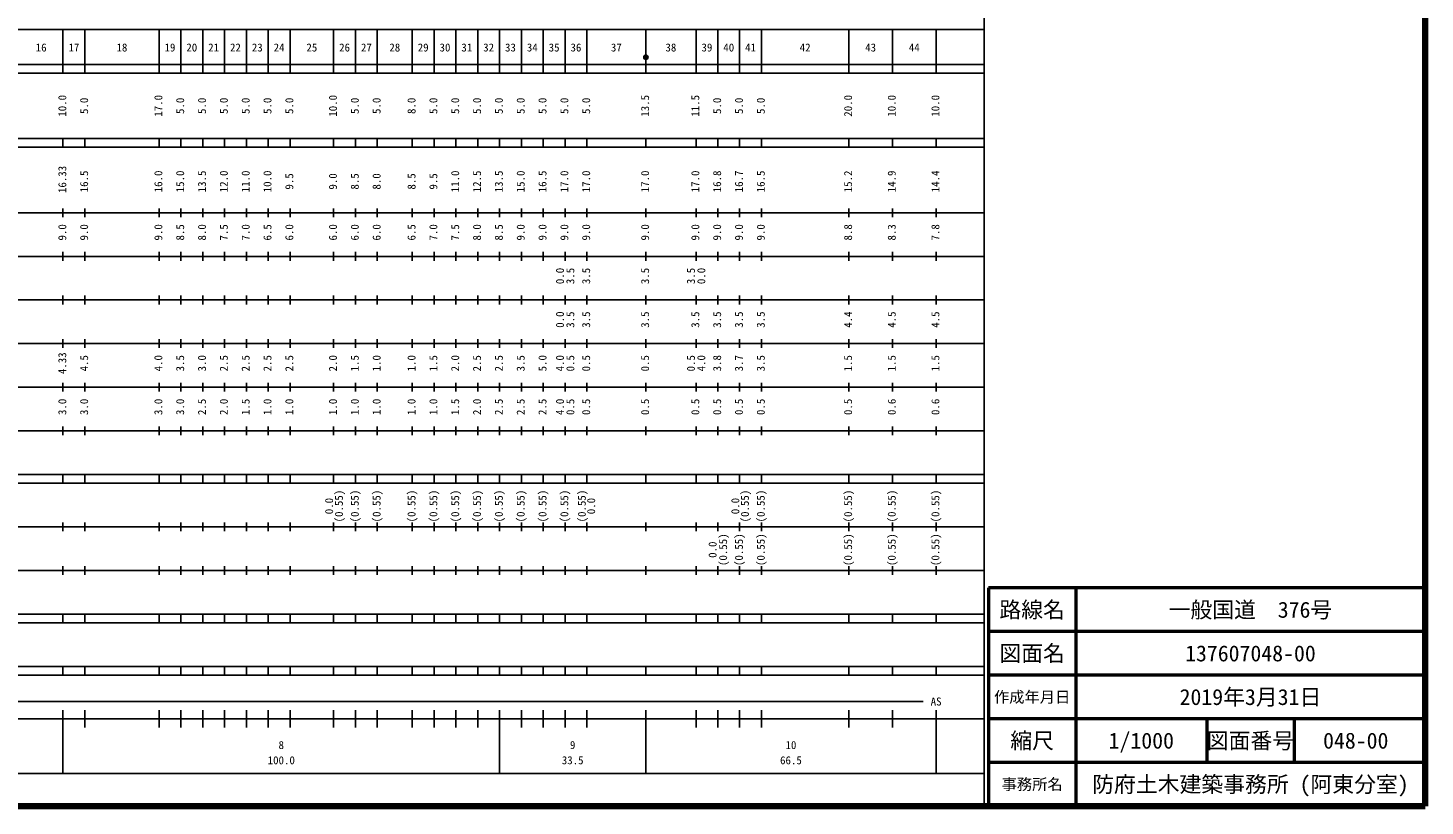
# Model space of a CAD drawing. Units: millimetres on the paper, enlarged 1000 times. Extents: x 40000 to 680000, y 20000 to 380000.
# Drawn here: x 359970 to 680000, y 20000 to 198357 of the extents above; entities that cross this region are included whole.
import ezdxf
from ezdxf.enums import TextEntityAlignment as Align

# ---------------------------------------------------------------- set-up
doc = ezdxf.new("R2010")
doc.units = ezdxf.units.MM
doc.header["$LTSCALE"] = 1000
for name, color, linetype, lineweight in [('M-TTL', 2, 'Continuous', 140), ('M-TTL-BAND', 7, 'Continuous', 25), ('M-TTL-FRAM', 2, 'Continuous', 50), ('M-TTL-LINE', 7, 'Continuous', 50)]:
    doc.layers.add(name, color=color, linetype=linetype, lineweight=lineweight)
doc.layers.add('M-TTL-TXT', color=7, linetype='Continuous')
doc.styles.add('ＭＳ ゴシック', font='')
doc.styles.get('ＭＳ ゴシック').set_extended_font_data('MS Gothic')

msp = doc.modelspace()

# ---------------------------------------------------------------- hatches: boundary and pattern name
at = {"layer": 'M-TTL-BAND'}
msp.add_hatch(color=256, dxfattribs=at).paths.add_polyline_path([(502016, 191632, 1), (501016, 191632, 1)])

# ---------------------------------------------------------------- linework, layer by layer
at = {"layer": 'M-TTL'}
for p, q in [((680000, 20000), (680000, 380000)), ((40000, 20000), (680000, 20000))]:
    msp.add_line(p, q, dxfattribs=at)
at = {"layer": 'M-TTL-BAND'}
for p, q in [((579000, 20000), (579000, 370000)), ((68000, 198000), (579000, 198000)), ((368000, 188000), (368000, 198000)), ((373000, 188000), (373000, 198000)), ((390000, 188000), (390000, 198000)), ((395000, 188000), (395000, 198000)), ((400000, 188000), (400000, 198000)), ((405000, 188000), (405000, 198000)), ((410000, 188000), (410000, 198000)), ((415000, 188000), (415000, 198000)), ((420000, 188000), (420000, 198000)), ((430000, 188000), (430000, 198000)), ((435000, 188000), (435000, 198000)), ((440000, 188000), (440000, 198000)), ((448000, 188000), (448000, 198000)), ((453000, 188000), (453000, 198000)), ((458000, 188000), (458000, 198000)), ((463000, 188000), (463000, 198000)), ((468000, 188000), (468000, 198000)), ((473000, 188000), (473000, 198000)), ((478000, 188000), (478000, 198000)), ((483000, 188000), (483000, 198000)), ((488000, 188000), (488000, 198000)), ((501500, 188000), (501500, 198000)), ((513000, 188000), (513000, 198000)), ((518000, 188000), (518000, 198000)), ((523000, 188000), (523000, 198000)), ((528000, 188000), (528000, 198000)), ((548000, 188000), (548000, 198000)), ((558000, 188000), (558000, 198000)), ((568000, 188000), (568000, 198000)), ((40000, 190000), (579000, 190000)), ((40000, 188000), (579000, 188000)), ((40000, 173000), (579000, 173000)), ((368000, 171000), (368000, 173000)), ((373000, 171000), (373000, 173000)), ((390000, 171000), (390000, 173000)), ((395000, 171000), (395000, 173000)), ((400000, 171000), (400000, 173000)), ((405000, 171000), (405000, 173000)), ((410000, 171000), (410000, 173000)), ((415000, 171000), (415000, 173000)), ((420000, 171000), (420000, 173000)), ((430000, 171000), (430000, 173000)), ((435000, 171000), (435000, 173000)), ((440000, 171000), (440000, 173000)), ((448000, 171000), (448000, 173000)), ((453000, 171000), (453000, 173000)), ((458000, 171000), (458000, 173000)), ((463000, 171000), (463000, 173000)), ((468000, 171000), (468000, 173000)), ((473000, 171000), (473000, 173000)), ((478000, 171000), (478000, 173000)), ((483000, 171000), (483000, 173000)), ((488000, 171000), (488000, 173000)), ((501500, 171000), (501500, 173000)), ((513000, 171000), (513000, 173000)), ((518000, 171000), (518000, 173000)), ((523000, 171000), (523000, 173000)), ((528000, 171000), (528000, 173000)), ((548000, 171000), (548000, 173000)), ((558000, 171000), (558000, 173000)), ((568000, 171000), (568000, 173000)), ((40000, 171000), (579000, 171000)), ((368000, 155000), (368000, 157000)), ((373000, 155000), (373000, 157000)), ((390000, 155000), (390000, 157000)), ((395000, 155000), (395000, 157000)), ((400000, 155000), (400000, 157000)), ((405000, 155000), (405000, 157000)), ((410000, 155000), (410000, 157000)), ((415000, 155000), (415000, 157000)), ((420000, 155000), (420000, 157000)), ((430000, 155000), (430000, 157000)), ((435000, 155000), (435000, 157000)), ((440000, 155000), (440000, 157000)), ((448000, 155000), (448000, 157000)), ((453000, 155000), (453000, 157000)), ((458000, 155000), (458000, 157000)), ((463000, 155000), (463000, 157000)), ((468000, 155000), (468000, 157000)), ((473000, 155000), (473000, 157000)), ((478000, 155000), (478000, 157000)), ((483000, 155000), (483000, 157000)), ((488000, 155000), (488000, 157000)), ((501500, 155000), (501500, 157000)), ((513000, 155000), (513000, 157000)), ((518000, 155000), (518000, 157000)), ((523000, 155000), (523000, 157000)), ((528000, 155000), (528000, 157000)), ((548000, 155000), (548000, 157000)), ((558000, 155000), (558000, 157000)), ((568000, 155000), (568000, 157000)), ((40000, 156000), (579000, 156000)), ((46000, 146000), (579000, 146000)), ((368000, 145000), (368000, 147000)), ((373000, 145000), (373000, 147000)), ((390000, 145000), (390000, 147000)), ((395000, 145000), (395000, 147000)), ((400000, 145000), (400000, 147000)), ((405000, 145000), (405000, 147000)), ((410000, 145000), (410000, 147000)), ((415000, 145000), (415000, 147000)), ((420000, 145000), (420000, 147000)), ((430000, 145000), (430000, 147000)), ((435000, 145000), (435000, 147000)), ((440000, 145000), (440000, 147000)), ((448000, 145000), (448000, 147000)), ((453000, 145000), (453000, 147000)), ((458000, 145000), (458000, 147000)), ((463000, 145000), (463000, 147000)), ((468000, 145000), (468000, 147000)), ((473000, 145000), (473000, 147000)), ((478000, 145000), (478000, 147000)), ((483000, 145000), (483000, 147000)), ((488000, 145000), (488000, 147000)), ((501500, 145000), (501500, 147000)), ((513000, 145000), (513000, 147000)), ((518000, 145000), (518000, 147000)), ((523000, 145000), (523000, 147000)), ((528000, 145000), (528000, 147000)), ((548000, 145000), (548000, 147000)), ((558000, 145000), (558000, 147000)), ((568000, 145000), (568000, 147000)), ((52000, 136000), (579000, 136000)), ((368000, 135000), (368000, 137000)), ((373000, 135000), (373000, 137000)), ((390000, 135000), (390000, 137000)), ((395000, 135000), (395000, 137000)), ((400000, 135000), (400000, 137000)), ((405000, 135000), (405000, 137000)), ((410000, 135000), (410000, 137000)), ((415000, 135000), (415000, 137000)), ((420000, 135000), (420000, 137000)), ((430000, 135000), (430000, 137000)), ((435000, 135000), (435000, 137000)), ((440000, 135000), (440000, 137000)), ((448000, 135000), (448000, 137000)), ((453000, 135000), (453000, 137000)), ((458000, 135000), (458000, 137000)), ((463000, 135000), (463000, 137000)), ((468000, 135000), (468000, 137000)), ((473000, 135000), (473000, 137000)), ((478000, 135000), (478000, 137000)), ((483000, 135000), (483000, 137000)), ((488000, 135000), (488000, 137000)), ((501500, 135000), (501500, 137000)), ((513000, 135000), (513000, 137000)), ((518000, 135000), (518000, 137000)), ((523000, 135000), (523000, 137000)), ((528000, 135000), (528000, 137000)), ((548000, 135000), (548000, 137000)), ((558000, 135000), (558000, 137000)), ((568000, 135000), (568000, 137000)), ((46000, 126000), (579000, 126000)), ((368000, 125000), (368000, 127000)), ((373000, 125000), (373000, 127000)), ((390000, 125000), (390000, 127000)), ((395000, 125000), (395000, 127000)), ((400000, 125000), (400000, 127000)), ((405000, 125000), (405000, 127000)), ((410000, 125000), (410000, 127000)), ((415000, 125000), (415000, 127000)), ((420000, 125000), (420000, 127000)), ((430000, 125000), (430000, 127000)), ((435000, 125000), (435000, 127000)), ((440000, 125000), (440000, 127000)), ((448000, 125000), (448000, 127000)), ((453000, 125000), (453000, 127000)), ((458000, 125000), (458000, 127000)), ((463000, 125000), (463000, 127000)), ((468000, 125000), (468000, 127000)), ((473000, 125000), (473000, 127000)), ((478000, 125000), (478000, 127000)), ((483000, 125000), (483000, 127000)), ((488000, 125000), (488000, 127000)), ((501500, 125000), (501500, 127000)), ((513000, 125000), (513000, 127000)), ((518000, 125000), (518000, 127000)), ((523000, 125000), (523000, 127000)), ((528000, 125000), (528000, 127000)), ((548000, 125000), (548000, 127000)), ((558000, 125000), (558000, 127000)), ((568000, 125000), (568000, 127000)), ((52000, 116000), (579000, 116000)), ((368000, 115000), (368000, 117000)), ((373000, 115000), (373000, 117000)), ((390000, 115000), (390000, 117000)), ((395000, 115000), (395000, 117000)), ((400000, 115000), (400000, 117000)), ((405000, 115000), (405000, 117000)), ((410000, 115000), (410000, 117000)), ((415000, 115000), (415000, 117000)), ((420000, 115000), (420000, 117000)), ((430000, 115000), (430000, 117000)), ((435000, 115000), (435000, 117000)), ((440000, 115000), (440000, 117000)), ((448000, 115000), (448000, 117000)), ((453000, 115000), (453000, 117000)), ((458000, 115000), (458000, 117000)), ((463000, 115000), (463000, 117000)), ((468000, 115000), (468000, 117000)), ((473000, 115000), (473000, 117000)), ((478000, 115000), (478000, 117000)), ((483000, 115000), (483000, 117000)), ((488000, 115000), (488000, 117000)), ((501500, 115000), (501500, 117000)), ((513000, 115000), (513000, 117000)), ((518000, 115000), (518000, 117000)), ((523000, 115000), (523000, 117000)), ((528000, 115000), (528000, 117000)), ((548000, 115000), (548000, 117000)), ((558000, 115000), (558000, 117000)), ((568000, 115000), (568000, 117000)), ((46000, 106000), (579000, 106000)), ((368000, 105000), (368000, 107000)), ((373000, 105000), (373000, 107000)), ((390000, 105000), (390000, 107000)), ((395000, 105000), (395000, 107000)), ((400000, 105000), (400000, 107000)), ((405000, 105000), (405000, 107000)), ((410000, 105000), (410000, 107000)), ((415000, 105000), (415000, 107000)), ((420000, 105000), (420000, 107000)), ((430000, 105000), (430000, 107000)), ((435000, 105000), (435000, 107000)), ((440000, 105000), (440000, 107000)), ((448000, 105000), (448000, 107000)), ((453000, 105000), (453000, 107000)), ((458000, 105000), (458000, 107000)), ((463000, 105000), (463000, 107000)), ((468000, 105000), (468000, 107000)), ((473000, 105000), (473000, 107000)), ((478000, 105000), (478000, 107000)), ((483000, 105000), (483000, 107000)), ((488000, 105000), (488000, 107000)), ((501500, 105000), (501500, 107000)), ((513000, 105000), (513000, 107000)), ((518000, 105000), (518000, 107000)), ((523000, 105000), (523000, 107000)), ((528000, 105000), (528000, 107000)), ((548000, 105000), (548000, 107000)), ((558000, 105000), (558000, 107000)), ((568000, 105000), (568000, 107000)), ((40000, 96000), (579000, 96000)), ((40000, 94000), (579000, 94000)), ((368000, 94000), (368000, 96000)), ((373000, 94000), (373000, 96000)), ((390000, 94000), (390000, 96000)), ((395000, 94000), (395000, 96000)), ((400000, 94000), (400000, 96000)), ((405000, 94000), (405000, 96000)), ((410000, 94000), (410000, 96000)), ((415000, 94000), (415000, 96000)), ((420000, 94000), (420000, 96000)), ((430000, 94000), (430000, 96000)), ((435000, 94000), (435000, 96000)), ((440000, 94000), (440000, 96000)), ((448000, 94000), (448000, 96000)), ((453000, 94000), (453000, 96000)), ((458000, 94000), (458000, 96000)), ((463000, 94000), (463000, 96000)), ((468000, 94000), (468000, 96000)), ((473000, 94000), (473000, 96000)), ((478000, 94000), (478000, 96000)), ((483000, 94000), (483000, 96000)), ((488000, 94000), (488000, 96000)), ((501500, 94000), (501500, 96000)), ((513000, 94000), (513000, 96000)), ((518000, 94000), (518000, 96000)), ((523000, 94000), (523000, 96000)), ((528000, 94000), (528000, 96000)), ((548000, 94000), (548000, 96000)), ((558000, 94000), (558000, 96000)), ((568000, 94000), (568000, 96000)), ((49000, 84000), (579000, 84000)), ((368000, 83000), (368000, 85000)), ((373000, 83000), (373000, 85000)), ((390000, 83000), (390000, 85000)), ((395000, 83000), (395000, 85000)), ((400000, 83000), (400000, 85000)), ((405000, 83000), (405000, 85000)), ((410000, 83000), (410000, 85000)), ((415000, 83000), (415000, 85000)), ((420000, 83000), (420000, 85000)), ((430000, 83000), (430000, 85000)), ((435000, 83000), (435000, 85000)), ((440000, 83000), (440000, 85000)), ((448000, 83000), (448000, 85000)), ((453000, 83000), (453000, 85000)), ((458000, 83000), (458000, 85000)), ((463000, 83000), (463000, 85000)), ((468000, 83000), (468000, 85000)), ((473000, 83000), (473000, 85000)), ((478000, 83000), (478000, 85000)), ((483000, 83000), (483000, 85000)), ((488000, 83000), (488000, 85000)), ((501500, 83000), (501500, 85000)), ((513000, 83000), (513000, 85000)), ((518000, 83000), (518000, 85000)), ((523000, 83000), (523000, 85000)), ((528000, 83000), (528000, 85000)), ((548000, 83000), (548000, 85000)), ((558000, 83000), (558000, 85000)), ((568000, 83000), (568000, 85000)), ((40000, 74000), (579000, 74000)), ((368000, 73000), (368000, 75000)), ((373000, 73000), (373000, 75000)), ((390000, 73000), (390000, 75000)), ((395000, 73000), (395000, 75000)), ((400000, 73000), (400000, 75000)), ((405000, 73000), (405000, 75000)), ((410000, 73000), (410000, 75000)), ((415000, 73000), (415000, 75000)), ((420000, 73000), (420000, 75000)), ((430000, 73000), (430000, 75000)), ((435000, 73000), (435000, 75000)), ((440000, 73000), (440000, 75000)), ((448000, 73000), (448000, 75000)), ((453000, 73000), (453000, 75000)), ((458000, 73000), (458000, 75000)), ((463000, 73000), (463000, 75000)), ((468000, 73000), (468000, 75000)), ((473000, 73000), (473000, 75000)), ((478000, 73000), (478000, 75000)), ((483000, 73000), (483000, 75000)), ((488000, 73000), (488000, 75000)), ((501500, 73000), (501500, 75000)), ((513000, 73000), (513000, 75000)), ((518000, 73000), (518000, 75000)), ((523000, 73000), (523000, 75000)), ((528000, 73000), (528000, 75000)), ((548000, 73000), (548000, 75000)), ((558000, 73000), (558000, 75000)), ((568000, 73000), (568000, 75000)), ((40000, 64000), (579000, 64000)), ((40000, 62000), (579000, 62000)), ((368000, 62000), (368000, 64000)), ((373000, 62000), (373000, 64000)), ((390000, 62000), (390000, 64000)), ((395000, 62000), (395000, 64000)), ((400000, 62000), (400000, 64000)), ((405000, 62000), (405000, 64000)), ((410000, 62000), (410000, 64000)), ((415000, 62000), (415000, 64000)), ((420000, 62000), (420000, 64000)), ((430000, 62000), (430000, 64000)), ((435000, 62000), (435000, 64000)), ((440000, 62000), (440000, 64000)), ((448000, 62000), (448000, 64000)), ((453000, 62000), (453000, 64000)), ((458000, 62000), (458000, 64000)), ((463000, 62000), (463000, 64000)), ((468000, 62000), (468000, 64000)), ((473000, 62000), (473000, 64000)), ((478000, 62000), (478000, 64000)), ((483000, 62000), (483000, 64000)), ((488000, 62000), (488000, 64000)), ((501500, 62000), (501500, 64000)), ((513000, 62000), (513000, 64000)), ((518000, 62000), (518000, 64000)), ((523000, 62000), (523000, 64000)), ((528000, 62000), (528000, 64000)), ((548000, 62000), (548000, 64000)), ((558000, 62000), (558000, 64000)), ((568000, 62000), (568000, 64000)), ((40000, 52000), (579000, 52000)), ((368000, 50000), (368000, 52000)), ((373000, 50000), (373000, 52000)), ((390000, 50000), (390000, 52000)), ((395000, 50000), (395000, 52000)), ((400000, 50000), (400000, 52000)), ((405000, 50000), (405000, 52000)), ((410000, 50000), (410000, 52000)), ((415000, 50000), (415000, 52000)), ((420000, 50000), (420000, 52000)), ((430000, 50000), (430000, 52000)), ((435000, 50000), (435000, 52000)), ((440000, 50000), (440000, 52000)), ((448000, 50000), (448000, 52000)), ((453000, 50000), (453000, 52000)), ((458000, 50000), (458000, 52000)), ((463000, 50000), (463000, 52000)), ((468000, 50000), (468000, 52000)), ((473000, 50000), (473000, 52000)), ((478000, 50000), (478000, 52000)), ((483000, 50000), (483000, 52000)), ((488000, 50000), (488000, 52000)), ((501500, 50000), (501500, 52000)), ((513000, 50000), (513000, 52000)), ((518000, 50000), (518000, 52000)), ((523000, 50000), (523000, 52000)), ((528000, 50000), (528000, 52000)), ((548000, 50000), (548000, 52000)), ((558000, 50000), (558000, 52000)), ((568000, 50000), (568000, 52000)), ((40000, 50000), (579000, 50000)), ((71000, 44000), (565000, 44000)), ((368000, 27500), (368000, 42000)), ((373000, 38000), (373000, 42000)), ((390000, 38000), (390000, 42000)), ((395000, 38000), (395000, 42000)), ((400000, 38000), (400000, 42000)), ((405000, 38000), (405000, 42000)), ((410000, 38000), (410000, 42000)), ((415000, 38000), (415000, 42000)), ((420000, 38000), (420000, 42000)), ((430000, 38000), (430000, 42000)), ((435000, 38000), (435000, 42000)), ((440000, 38000), (440000, 42000)), ((448000, 38000), (448000, 42000)), ((453000, 38000), (453000, 42000)), ((458000, 38000), (458000, 42000)), ((463000, 38000), (463000, 42000)), ((468000, 27500), (468000, 42000)), ((473000, 38000), (473000, 42000)), ((478000, 38000), (478000, 42000)), ((483000, 38000), (483000, 42000)), ((488000, 38000), (488000, 42000)), ((501500, 27500), (501500, 42000)), ((513000, 38000), (513000, 42000)), ((518000, 38000), (518000, 42000)), ((523000, 38000), (523000, 42000)), ((528000, 38000), (528000, 42000)), ((548000, 38000), (548000, 42000)), ((558000, 38000), (558000, 42000)), ((568000, 27500), (568000, 42000)), ((40000, 40000), (579000, 40000)), ((68000, 27500), (579000, 27500))]:
    msp.add_line(p, q, dxfattribs=at)
msp.add_circle((501516, 191632), 500, dxfattribs=at)
at = {"layer": 'M-TTL-FRAM'}
for p, q in [((680000, 70000), (580000, 70000)), ((580000, 70000), (580000, 20000))]:
    msp.add_line(p, q, dxfattribs=at)
at = {"layer": 'M-TTL-LINE'}
for p, q in [((600000, 70000), (600000, 20000)), ((680000, 60000), (580000, 60000)), ((680000, 50000), (580000, 50000)), ((680000, 40000), (580000, 40000)), ((630000, 40000), (630000, 30000)), ((650000, 40000), (650000, 30000)), ((680000, 30000), (580000, 30000))]:
    msp.add_line(p, q, dxfattribs=at)

# ---------------------------------------------------------------- texts
at = {"layer": 'M-TTL-BAND', "style": 'ＭＳ ゴシック'}
for s, p in [('16', (363000, 192405)), ('17', (370500, 192405)), ('18', (381500, 192405)), ('19', (392500, 192405)), ('20', (397500, 192405)), ('21', (402500, 192405)), ('22', (407500, 192405)), ('23', (412500, 192405)), ('24', (417500, 192405)), ('25', (425000, 192405)), ('26', (432500, 192405)), ('27', (437500, 192405)), ('28', (444000, 192405)), ('29', (450500, 192405)), ('30', (455500, 192405)), ('31', (460500, 192405)), ('32', (465500, 192405)), ('33', (470500, 192405)), ('34', (475500, 192405)), ('35', (480500, 192405)), ('36', (485500, 192405)), ('37', (494750, 192405)), ('38', (507250, 192405)), ('39', (515500, 192405)), ('40', (520500, 192405)), ('41', (525500, 192405)), ('42', (538000, 192405)), ('43', (553000, 192405)), ('44', (563000, 192405)), ('AS', (568000, 42500)), ('8', (418000, 32523)), ('9', (484750, 32523)), ('10', (534750, 32523)), ('100.0', (418000, 29033)), ('33.5', (484750, 29033)), ('66.5', (534750, 29033))]:
    msp.add_text(s, height=1833, dxfattribs=at).set_placement(p, align=Align.BOTTOM_CENTER)
for s, p in [('10.0', (369297, 180500)), ('17.0', (391297, 180500)), ('10.0', (431297, 180500)), ('13.5', (502797, 180500)), ('11.5', (514297, 180500)), ('20.0', (549297, 180500)), ('10.0', (559297, 180500)), ('10.0', (569297, 180500)), ('5.0', (374297, 180500)), ('5.0', (396297, 180500)), ('5.0', (401297, 180500)), ('5.0', (406297, 180500)), ('5.0', (411297, 180500)), ('5.0', (416297, 180500)), ('5.0', (421297, 180500)), ('5.0', (436297, 180500)), ('5.0', (441297, 180500)), ('8.0', (449297, 180500)), ('5.0', (454297, 180500)), ('5.0', (459297, 180500)), ('5.0', (464297, 180500)), ('5.0', (469297, 180500)), ('5.0', (474297, 180500)), ('5.0', (479297, 180500)), ('5.0', (484297, 180500)), ('5.0', (489297, 180500)), ('5.0', (519297, 180500)), ('5.0', (524297, 180500)), ('5.0', (529297, 180500)), ('16.33', (369297, 163633)), ('16.5', (374297, 163174)), ('16.0', (391297, 163174)), ('15.0', (396297, 163174)), ('13.5', (401297, 163174)), ('12.0', (406297, 163174)), ('11.0', (411297, 163174)), ('10.0', (416297, 163174)), ('9.5', (421297, 163174)), ('9.0', (431297, 163174)), ('8.5', (436297, 163174)), ('8.0', (441297, 163174)), ('8.5', (449297, 163174)), ('9.5', (454297, 163174)), ('11.0', (459297, 163174)), ('12.5', (464297, 163174)), ('13.5', (469297, 163174)), ('15.0', (474297, 163174)), ('16.5', (479297, 163174)), ('17.0', (484297, 163174)), ('17.0', (489297, 163174)), ('17.0', (502797, 163174)), ('17.0', (514297, 163174)), ('16.8', (519297, 163174)), ('16.7', (524297, 163174)), ('16.5', (529297, 163174)), ('15.2', (549297, 163174)), ('14.9', (559297, 163174)), ('14.4', (569297, 163174)), ('9.0', (369297, 151500)), ('9.0', (374297, 151500)), ('9.0', (391297, 151500)), ('8.5', (396297, 151500)), ('8.0', (401297, 151500)), ('7.5', (406297, 151500)), ('7.0', (411297, 151500)), ('6.5', (416297, 151500)), ('6.0', (421297, 151500)), ('6.0', (431297, 151500)), ('6.0', (436297, 151500)), ('6.0', (441297, 151500)), ('6.5', (449297, 151500)), ('7.0', (454297, 151500)), ('7.5', (459297, 151500)), ('8.0', (464297, 151500)), ('8.5', (469297, 151500)), ('9.0', (474297, 151500)), ('9.0', (479297, 151500)), ('9.0', (484297, 151500)), ('9.0', (489297, 151500)), ('9.0', (502797, 151500)), ('9.0', (514297, 151500)), ('9.0', (519297, 151500)), ('9.0', (524297, 151500)), ('9.0', (529297, 151500)), ('8.8', (549297, 151500)), ('8.3', (559297, 151500)), ('7.8', (569297, 151500)), ('0.0', (483297, 141500)), ('3.5', (485667, 141500)), ('3.5', (489297, 141500)), ('3.5', (502797, 141500)), ('3.5', (513297, 141500)), ('0.0', (515667, 141500)), ('0.0', (483297, 131500)), ('3.5', (485667, 131500)), ('3.5', (489297, 131500)), ('3.5', (502797, 131500)), ('3.5', (514297, 131500)), ('3.5', (519297, 131500)), ('3.5', (524297, 131500)), ('3.5', (529297, 131500)), ('4.4', (549297, 131500)), ('4.5', (559297, 131500)), ('4.5', (569297, 131500)), ('4.33', (369297, 121500)), ('4.5', (374297, 121500)), ('4.0', (391297, 121500)), ('3.5', (396297, 121500)), ('3.0', (401297, 121500)), ('2.5', (406297, 121500)), ('2.5', (411297, 121500)), ('2.5', (416297, 121500)), ('2.5', (421297, 121500)), ('2.0', (431297, 121500)), ('1.5', (436297, 121500)), ('1.0', (441297, 121500)), ('1.0', (449297, 121500)), ('1.5', (454297, 121500)), ('2.0', (459297, 121500)), ('2.5', (464297, 121500)), ('2.5', (469297, 121500)), ('3.5', (474297, 121500)), ('5.0', (479297, 121500)), ('4.0', (483297, 121500)), ('0.5', (485667, 121500)), ('0.5', (489297, 121500)), ('0.5', (502797, 121500)), ('0.5', (513297, 121500)), ('4.0', (515667, 121500)), ('3.8', (519297, 121500)), ('3.7', (524297, 121500)), ('3.5', (529297, 121500)), ('1.5', (549297, 121500)), ('1.5', (559297, 121500)), ('1.5', (569297, 121500)), ('3.0', (369297, 111500)), ('3.0', (374297, 111500)), ('3.0', (391297, 111500)), ('3.0', (396297, 111500)), ('2.5', (401297, 111500)), ('2.0', (406297, 111500)), ('1.5', (411297, 111500)), ('1.0', (416297, 111500)), ('1.0', (421297, 111500)), ('1.0', (431297, 111500)), ('1.0', (436297, 111500)), ('1.0', (441297, 111500)), ('1.0', (449297, 111500)), ('1.0', (454297, 111500)), ('1.5', (459297, 111500)), ('2.0', (464297, 111500)), ('2.5', (469297, 111500)), ('2.5', (474297, 111500)), ('2.5', (479297, 111500)), ('4.0', (483297, 111500)), ('0.5', (485667, 111500)), ('0.5', (489297, 111500)), ('0.5', (502797, 111500)), ('0.5', (514297, 111500)), ('0.5', (519297, 111500)), ('0.5', (524297, 111500)), ('0.5', (529297, 111500)), ('0.5', (549297, 111500)), ('0.6', (559297, 111500)), ('0.6', (569297, 111500)), ('0.0', (430412, 88764)), ('(0.55)', (432667, 88764)), ('(0.55)', (436297, 88764)), ('(0.55)', (441297, 88764)), ('(0.55)', (449297, 88764)), ('(0.55)', (454297, 88764)), ('(0.55)', (459297, 88764)), ('(0.55)', (464297, 88764)), ('(0.55)', (469297, 88764)), ('(0.55)', (474297, 88764)), ('(0.55)', (479297, 88764)), ('(0.55)', (484297, 88764)), ('(0.55)', (488297, 88764)), ('0.0', (490443, 88764)), ('0.0', (523453, 88764)), ('(0.55)', (525667, 88764)), ('(0.55)', (529297, 88764)), ('(0.55)', (549297, 88764)), ('(0.55)', (559297, 88764)), ('(0.55)', (569297, 88764)), ('0.0', (518255, 78764)), ('(0.55)', (520667, 78764)), ('(0.55)', (524297, 78764)), ('(0.55)', (529297, 78764)), ('(0.55)', (549297, 78764)), ('(0.55)', (559297, 78764)), ('(0.55)', (569297, 78764))]:
    msp.add_text(s, height=1833, rotation=90, dxfattribs=at).set_placement(p, align=Align.BOTTOM_CENTER)
at = {"layer": 'M-TTL-TXT', "style": 'ＭＳ ゴシック'}
for s, height, p in [('路線名', 3666, (590000, 65000)), ('路線名', 3666, (590000, 65000)), ('一般国道\u3000376号', 3666, (640000, 65000)), ('図面名', 3666, (590000, 55000)), ('図面名', 3666, (590000, 55000)), ('137607048-00', 3666, (640000, 55000)), ('作成年月日', 2566, (590000, 45000)), ('作成年月日', 2566, (590000, 45000)), ('2019年3月31日', 3666, (640000, 45000)), ('縮尺', 3666, (590000, 35000)), ('縮尺', 3666, (590000, 35000)), ('1/1000', 3666, (615000, 35000)), ('図面番号', 3666, (640000, 35000)), ('図面番号', 3666, (640000, 35000)), ('048-00', 3666, (664125, 35000)), ('事務所名', 2566, (590000, 25000)), ('事務所名', 2566, (590000, 25000)), ('防府土木建築事務所 (阿東分室)', 3666, (640000, 25000))]:
    msp.add_text(s, height=height, dxfattribs=at).set_placement(p, align=Align.MIDDLE_CENTER)

doc.saveas('drawing.dxf')
